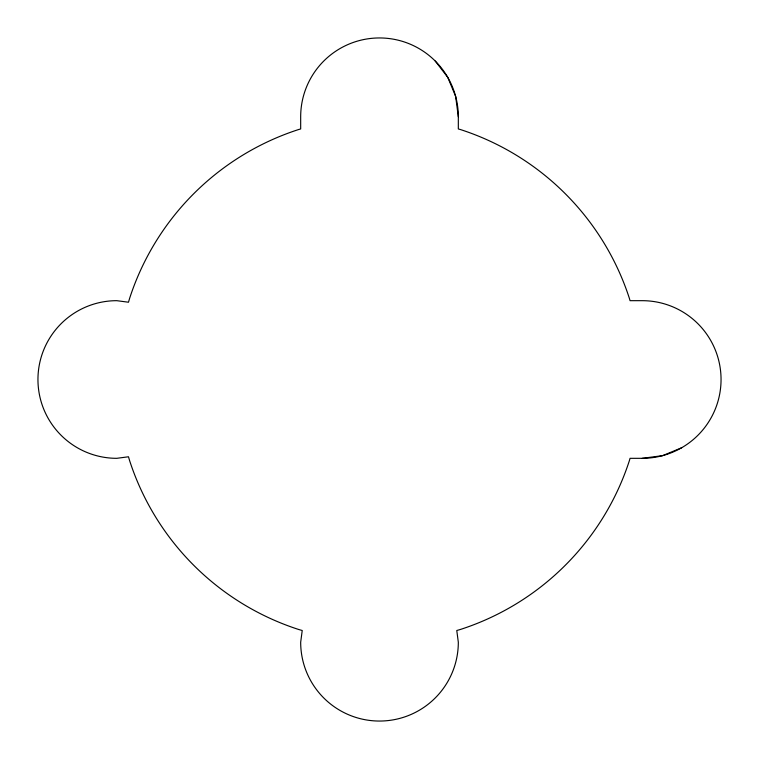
<?xml version="1.0" encoding="UTF-8"?>
<svg xmlns="http://www.w3.org/2000/svg" width="759" height="759" viewBox="0 0 759 759"><rect width="100%" height="100%" fill="white"/><g stroke="black" fill="none" stroke-linecap="round" stroke-linejoin="round"><path stroke-width="1.14" d="M681.639 447.763L662.626 455.637L642.228 458.322L630.055 458.322L629.372 460.685A262.728 262.728 0 0 1 460.685 629.372L456.776 630.511L458.322 642.228A78.822 78.822 0 0 1 379.5 721.05A78.822 78.822 0 0 1 300.678 642.228L302.224 630.511L298.315 629.372A262.728 262.728 0 0 1 129.628 460.685L128.489 456.776L116.772 458.322A78.822 78.822 0 0 1 37.95 379.5A78.822 78.822 0 0 1 116.772 300.678L128.489 302.224L129.628 298.315A262.728 262.728 0 0 1 298.315 129.628L300.678 128.945L300.678 116.772A78.822 78.822 0 0 1 379.5 37.95A78.822 78.822 0 0 1 458.322 116.772L458.322 128.945L460.685 129.628A262.728 262.728 0 0 1 629.372 298.315L630.055 300.678L642.228 300.678A78.822 78.822 0 0 1 721.05 379.5A78.822 78.822 0 0 1 642.228 458.322M435.23 61.033L447.763 77.361L455.637 96.374L458.322 116.772"/></g></svg>
